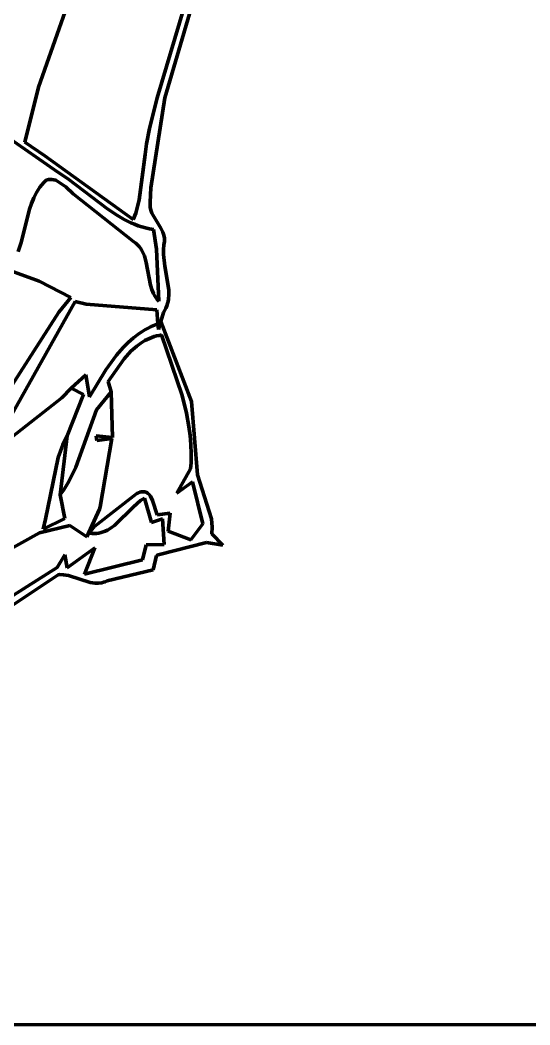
# Model space of a CAD drawing. Header units: millimetres. Extents: x 0 to 8.5, y 0 to 13.2.
# Drawn here: x 3.843 to 5.014, y 0 to 2.308 of the extents above; entities that cross this region are included whole.
import ezdxf

# ---------------------------------------------------------------- set-up
doc = ezdxf.new("R2010")
doc.units = ezdxf.units.MM
for name, color, linetype, lineweight in [('color#060606ff', 7, 'CONTINUOUS', 100), ('color#5c5c5cff', 7, 'CONTINUOUS', 100), ('color#aeaeaeff', 7, 'CONTINUOUS', 100), ('color#ffffffff', 7, 'CONTINUOUS', 100)]:
    doc.layers.add(name, color=color, linetype=linetype, lineweight=lineweight)

msp = doc.modelspace()

# ---------------------------------------------------------------- linework, layer by layer
at = {"layer": 'color#060606ff'}
for p, q in [((3.9673, 2.3874), (3.8857, 2.1537)), ((4.1582, 2.129), (4.2196, 2.3371)), ((4.2362, 2.3348), (4.1756, 2.1288)), ((3.8857, 2.1537), (3.8543, 2.0271)), ((4.1405, 2.0589), (4.1582, 2.129)), ((4.1756, 2.1288), (4.1435, 1.9228)), ((4.1337, 2.0234), (4.1405, 2.0589)), ((3.9297, 1.9586), (3.8111, 2.0408)), ((3.8543, 2.0271), (3.9, 1.9958)), ((4.1302, 1.9994), (4.1337, 2.0234)), ((3.9, 1.9958), (4.1027, 1.8496)), ((4.1165, 1.8949), (4.1302, 1.9994)), ((3.8976, 1.9348), (3.9028, 1.94)), ((3.9028, 1.94), (3.9083, 1.9413)), ((3.9083, 1.9413), (3.916, 1.9417)), ((3.916, 1.9417), (3.9255, 1.9398)), ((3.9255, 1.9398), (3.9481, 1.9247)), ((3.9518, 1.9439), (3.9297, 1.9586)), ((4.0444, 1.8733), (3.9518, 1.9439)), ((3.8808, 1.9121), (3.8844, 1.9181)), ((3.8844, 1.9181), (3.8884, 1.9239)), ((3.8884, 1.9239), (3.8928, 1.9295)), ((3.8928, 1.9295), (3.8976, 1.9348)), ((3.9481, 1.9247), (3.9648, 1.9088)), ((4.1435, 1.9228), (4.1422, 1.8894)), ((3.8692, 1.8868), (3.8744, 1.8998)), ((3.8744, 1.8998), (3.8775, 1.906)), ((3.8775, 1.906), (3.8808, 1.9121)), ((3.9648, 1.9088), (4.1044, 1.7988)), ((4.1087, 1.8644), (4.1165, 1.8949)), ((3.8457, 1.7967), (3.8648, 1.8734)), ((3.8648, 1.8734), (3.8692, 1.8868)), ((4.0666, 1.8587), (4.0444, 1.8733)), ((4.1418, 1.8854), (4.1416, 1.8816)), ((4.1416, 1.8816), (4.1419, 1.8779)), ((4.1422, 1.8894), (4.1418, 1.8854)), ((4.1419, 1.8779), (4.1432, 1.8708)), ((4.1432, 1.8708), (4.1455, 1.8641)), ((4.082, 1.8499), (4.0666, 1.8587)), ((4.0978, 1.8421), (4.082, 1.8499)), ((4.1027, 1.8496), (4.1087, 1.8644)), ((4.1455, 1.8641), (4.1663, 1.8302)), ((4.1059, 1.8387), (4.0978, 1.8421)), ((4.1142, 1.8355), (4.1059, 1.8387)), ((4.1227, 1.8327), (4.1142, 1.8355)), ((4.1313, 1.8303), (4.1227, 1.8327)), ((4.1401, 1.8282), (4.1313, 1.8303)), ((4.1492, 1.8265), (4.1401, 1.8282)), ((4.1567, 1.7816), (4.1492, 1.8265)), ((4.1663, 1.8302), (4.1712, 1.8207)), ((4.1712, 1.8207), (4.1735, 1.814)), ((4.1735, 1.814), (4.1748, 1.8069)), ((4.1748, 1.8069), (4.175, 1.8032)), ((4.175, 1.8032), (4.1749, 1.7994)), ((3.8389, 1.7763), (3.8457, 1.7967)), ((4.1044, 1.7988), (4.1088, 1.7955)), ((4.1088, 1.7955), (4.1128, 1.7918)), ((4.1128, 1.7918), (4.1163, 1.788)), ((4.1163, 1.788), (4.1194, 1.7839)), ((4.1194, 1.7839), (4.1221, 1.7797)), ((4.1221, 1.7797), (4.1245, 1.7753)), ((4.1618, 1.6623), (4.1567, 1.7816)), ((4.1735, 1.7913), (4.1724, 1.7806)), ((4.1724, 1.7806), (4.1724, 1.7697)), ((4.1744, 1.7954), (4.1735, 1.7913)), ((4.1749, 1.7994), (4.1744, 1.7954)), ((3.887, 1.7079), (3.7165, 1.7699)), ((4.1245, 1.7753), (4.1285, 1.766)), ((4.1285, 1.766), (4.1326, 1.7511)), ((4.1724, 1.7697), (4.1757, 1.7423)), ((4.1326, 1.7511), (4.1424, 1.699)), ((4.1757, 1.7423), (4.1846, 1.6879)), ((3.9598, 1.6705), (3.887, 1.7079)), ((4.1424, 1.699), (4.1455, 1.689)), ((4.1455, 1.689), (4.1496, 1.6795)), ((4.1846, 1.6879), (4.1848, 1.6773)), ((3.9697, 1.6616), (3.8171, 1.3897)), ((3.9325, 1.6366), (3.9598, 1.6705)), ((3.9952, 1.6555), (3.9697, 1.6616)), ((4.1496, 1.6795), (4.1521, 1.6749)), ((4.1521, 1.6749), (4.1549, 1.6705)), ((4.1549, 1.6705), (4.1582, 1.6663)), ((4.1582, 1.6663), (4.1618, 1.6623)), ((4.183, 1.6616), (4.1817, 1.6565)), ((4.1839, 1.6668), (4.183, 1.6616)), ((4.1848, 1.6773), (4.1839, 1.6668)), ((4.1575, 1.6425), (3.9952, 1.6555)), ((4.1598, 1.61), (4.1575, 1.6425)), ((4.1756, 1.6414), (4.1726, 1.6364)), ((4.1781, 1.6463), (4.1756, 1.6414)), ((4.1801, 1.6514), (4.1781, 1.6463)), ((4.1817, 1.6565), (4.1801, 1.6514)), ((3.7848, 1.409), (3.9325, 1.6366)), ((4.1666, 1.6156), (4.1609, 1.5969)), ((4.1726, 1.6364), (4.1666, 1.6156)), ((4.1609, 1.5969), (4.1598, 1.61)), ((3.9389, 1.4403), (3.9604, 1.4623)), ((3.9604, 1.4623), (3.9885, 1.4477)), ((3.8247, 1.3507), (3.9389, 1.4403)), ((3.9885, 1.4477), (3.9509, 1.3532)), ((4.0185, 1.4127), (4.0521, 1.4537)), ((4.0521, 1.4537), (4.0551, 1.3491)), ((3.9712, 1.281), (4.0185, 1.4127)), ((3.9509, 1.3532), (3.9412, 1.3322)), ((4.0551, 1.3491), (4.0182, 1.3528)), ((4.0182, 1.3528), (4.0193, 1.3424)), ((4.0193, 1.3424), (4.0536, 1.3464)), ((4.0536, 1.3464), (4.0274, 1.19)), ((3.9412, 1.3322), (3.9308, 1.3034)), ((3.9308, 1.3034), (3.9012, 1.1613)), ((3.9553, 1.2481), (3.9712, 1.281)), ((3.9438, 1.2292), (3.9553, 1.2481)), ((3.9352, 1.2171), (3.9438, 1.2292)), ((3.946, 1.1631), (3.9352, 1.2171)), ((4.0256, 1.1846), (3.9967, 1.1213)), ((4.0274, 1.19), (4.0256, 1.1846)), ((3.8963, 1.1389), (3.946, 1.1631)), ((3.9012, 1.1613), (3.8963, 1.1389)), ((3.9572, 1.1472), (3.8878, 1.1301)), ((3.9967, 1.1213), (3.9572, 1.1472)), ((3.8878, 1.1301), (3.8085, 1.0854))]:
    msp.add_line(p, q, dxfattribs=at)
at = {"layer": 'color#5c5c5cff'}
for p, q in [((4.1609, 1.5969), (4.1666, 1.6156)), ((4.1666, 1.6156), (4.2366, 1.4317)), ((4.123, 1.5921), (4.1299, 1.5963)), ((4.1299, 1.5963), (4.137, 1.6002)), ((4.137, 1.6002), (4.1444, 1.6038)), ((4.1444, 1.6038), (4.1519, 1.6071)), ((4.1519, 1.6071), (4.1598, 1.61)), ((4.1598, 1.61), (4.1609, 1.5969)), ((4.0915, 1.5675), (4.1035, 1.578)), ((4.1035, 1.578), (4.1163, 1.5876)), ((4.1163, 1.5876), (4.123, 1.5921)), ((4.1299, 1.5716), (4.1201, 1.5656)), ((4.1401, 1.5767), (4.1299, 1.5716)), ((4.1509, 1.5807), (4.1401, 1.5767)), ((4.1564, 1.5823), (4.1509, 1.5807)), ((4.1622, 1.5837), (4.1564, 1.5823)), ((4.168, 1.5847), (4.1622, 1.5837)), ((4.2156, 1.4459), (4.168, 1.5847)), ((4.0643, 1.5378), (4.0801, 1.5561)), ((4.0801, 1.5561), (4.0915, 1.5675)), ((4.0978, 1.5473), (4.0819, 1.5301)), ((4.1109, 1.5588), (4.0978, 1.5473)), ((4.1201, 1.5656), (4.1109, 1.5588)), ((4.0404, 1.5048), (4.0643, 1.5378)), ((4.0819, 1.5301), (4.0456, 1.4774)), ((4.0025, 1.4425), (4.0404, 1.5048)), ((3.9604, 1.4623), (3.9938, 1.4932)), ((3.9938, 1.4932), (4.0025, 1.4425)), ((4.0456, 1.4774), (4.0521, 1.4537)), ((3.9885, 1.4477), (3.9604, 1.4623)), ((3.9509, 1.3532), (3.9885, 1.4477)), ((4.0521, 1.4537), (4.0185, 1.4127)), ((4.2255, 1.4052), (4.2156, 1.4459)), ((4.2366, 1.4317), (4.2504, 1.263)), ((4.0185, 1.4127), (3.9712, 1.281)), ((4.231, 1.3744), (4.2255, 1.4052)), ((4.2337, 1.3537), (4.231, 1.3744)), ((3.9352, 1.2171), (3.9509, 1.3532)), ((4.2355, 1.3328), (4.2337, 1.3537)), ((4.2362, 1.3119), (4.2355, 1.3328)), ((4.2359, 1.2908), (4.2362, 1.3119)), ((3.9712, 1.281), (3.9553, 1.2481)), ((4.2033, 1.2213), (4.2346, 1.2773)), ((4.2346, 1.2773), (4.2359, 1.2908)), ((3.9553, 1.2481), (3.9438, 1.2292)), ((4.2389, 1.247), (4.2033, 1.2213)), ((4.2626, 1.1505), (4.2389, 1.247)), ((4.2504, 1.263), (4.2825, 1.1621)), ((3.9438, 1.2292), (3.9352, 1.2171)), ((4.115, 1.222), (4.1183, 1.2233)), ((4.1183, 1.2233), (4.1214, 1.2241)), ((4.1214, 1.2241), (4.1242, 1.2246)), ((4.1242, 1.2246), (4.1269, 1.2246)), ((4.1269, 1.2246), (4.1294, 1.2243)), ((4.1294, 1.2243), (4.1317, 1.2237)), ((4.1317, 1.2237), (4.1339, 1.2228)), ((4.0142, 1.1444), (4.1115, 1.2203)), ((4.1199, 1.2042), (4.1037, 1.1901)), ((4.1115, 1.2203), (4.115, 1.222)), ((4.1286, 1.2101), (4.1199, 1.2042)), ((4.1446, 1.1535), (4.1286, 1.2101)), ((4.1339, 1.2228), (4.1358, 1.2215)), ((4.1358, 1.2215), (4.1394, 1.2183)), ((4.1394, 1.2183), (4.1425, 1.2142)), ((4.1425, 1.2142), (4.1474, 1.2041)), ((4.1474, 1.2041), (4.1583, 1.1715)), ((4.1037, 1.1901), (4.0609, 1.1479)), ((4.1702, 1.1623), (4.1446, 1.1535)), ((4.1583, 1.1715), (4.1879, 1.1756)), ((4.1738, 1.1035), (4.1702, 1.1623)), ((4.1879, 1.1756), (4.1833, 1.1336)), ((4.2825, 1.1621), (4.284, 1.1428)), ((4.0016, 1.1291), (4.0142, 1.1444)), ((4.0342, 1.1322), (4.0292, 1.1307)), ((4.0389, 1.1341), (4.0342, 1.1322)), ((4.0436, 1.1363), (4.0389, 1.1341)), ((4.0524, 1.1416), (4.0436, 1.1363)), ((4.0609, 1.1479), (4.0524, 1.1416)), ((4.1833, 1.1336), (4.2355, 1.1139)), ((4.2355, 1.1139), (4.2626, 1.1505)), ((4.284, 1.1428), (4.2834, 1.1281)), ((4.0076, 1.1285), (4.0016, 1.1291)), ((4.0133, 1.1284), (4.0076, 1.1285)), ((4.0188, 1.1287), (4.0133, 1.1284)), ((4.0241, 1.1295), (4.0188, 1.1287)), ((4.0292, 1.1307), (4.0241, 1.1295)), ((4.2716, 1.1079), (4.1604, 1.0796)), ((4.3085, 1.1021), (4.2716, 1.1079)), ((4.2834, 1.1281), (4.3085, 1.1021)), ((3.9515, 1.0498), (4.0148, 1.0953)), ((4.0148, 1.0953), (3.9908, 1.0355)), ((4.1245, 1.0682), (4.1329, 1.1026)), ((4.1329, 1.1026), (4.1738, 1.1035)), ((3.9282, 1.0506), (3.9459, 1.0796)), ((3.9459, 1.0796), (3.9515, 1.0498)), ((3.9908, 1.0355), (4.1245, 1.0682)), ((4.1565, 1.0784), (4.1488, 1.0449)), ((4.1604, 1.0796), (4.1565, 1.0784)), ((3.7766, 0.9546), (3.9282, 1.0506)), ((4.1488, 1.0449), (4.0429, 1.0195)), ((3.9306, 1.0339), (3.7971, 0.9449)), ((3.9347, 1.0341), (3.9306, 1.0339)), ((3.9427, 1.0338), (3.9347, 1.0341)), ((3.9545, 1.0318), (3.9427, 1.0338)), ((4.0042, 1.0162), (3.9545, 1.0318)), ((4.0156, 1.0145), (4.0042, 1.0162)), ((4.0311, 1.0155), (4.0233, 1.0144)), ((4.035, 1.0165), (4.0311, 1.0155)), ((4.0389, 1.0178), (4.035, 1.0165)), ((4.0429, 1.0195), (4.0389, 1.0178)), ((4.0233, 1.0144), (4.0156, 1.0145))]:
    msp.add_line(p, q, dxfattribs=at)
at = {"layer": 'color#aeaeaeff'}
for p, q in [((3.9509, 1.3532), (3.9352, 1.2171)), ((3.9412, 1.3322), (3.9509, 1.3532)), ((3.9308, 1.3034), (3.9412, 1.3322)), ((3.9012, 1.1613), (3.9308, 1.3034)), ((3.9352, 1.2171), (3.946, 1.1631)), ((3.946, 1.1631), (3.8963, 1.1389)), ((3.8963, 1.1389), (3.9012, 1.1613))]:
    msp.add_line(p, q, dxfattribs=at)
at = {"layer": 'color#ffffffff'}
for p, q in [((3.8857, 2.1537), (3.9673, 2.3874)), ((4.2196, 2.3371), (4.1582, 2.129)), ((4.1756, 2.1288), (4.2362, 2.3348)), ((3.8543, 2.0271), (3.8857, 2.1537)), ((4.1582, 2.129), (4.1405, 2.0589)), ((4.1435, 1.9228), (4.1756, 2.1288)), ((4.1405, 2.0589), (4.1337, 2.0234)), ((3.8111, 2.0408), (3.9297, 1.9586)), ((3.9, 1.9958), (3.8543, 2.0271)), ((4.1337, 2.0234), (4.1302, 1.9994)), ((4.1027, 1.8496), (3.9, 1.9958)), ((4.1302, 1.9994), (4.1165, 1.8949)), ((3.9028, 1.94), (3.8976, 1.9348)), ((3.9083, 1.9413), (3.9028, 1.94)), ((3.916, 1.9417), (3.9083, 1.9413)), ((3.9255, 1.9398), (3.916, 1.9417)), ((3.9481, 1.9247), (3.9255, 1.9398)), ((3.9297, 1.9586), (3.9518, 1.9439)), ((3.9518, 1.9439), (4.0444, 1.8733)), ((3.8844, 1.9181), (3.8808, 1.9121)), ((3.8884, 1.9239), (3.8844, 1.9181)), ((3.8928, 1.9295), (3.8884, 1.9239)), ((3.8976, 1.9348), (3.8928, 1.9295)), ((3.9648, 1.9088), (3.9481, 1.9247)), ((4.1422, 1.8894), (4.1435, 1.9228)), ((3.8744, 1.8998), (3.8692, 1.8868)), ((3.8775, 1.906), (3.8744, 1.8998)), ((3.8808, 1.9121), (3.8775, 1.906)), ((4.1044, 1.7988), (3.9648, 1.9088)), ((4.1165, 1.8949), (4.1087, 1.8644)), ((3.8648, 1.8734), (3.8457, 1.7967)), ((3.8692, 1.8868), (3.8648, 1.8734)), ((4.0444, 1.8733), (4.0666, 1.8587)), ((4.1416, 1.8816), (4.1418, 1.8854)), ((4.1419, 1.8779), (4.1416, 1.8816)), ((4.1418, 1.8854), (4.1422, 1.8894)), ((4.1432, 1.8708), (4.1419, 1.8779)), ((4.1455, 1.8641), (4.1432, 1.8708)), ((4.0666, 1.8587), (4.082, 1.8499)), ((4.082, 1.8499), (4.0978, 1.8421)), ((4.1087, 1.8644), (4.1027, 1.8496)), ((4.1663, 1.8302), (4.1455, 1.8641)), ((4.0978, 1.8421), (4.1059, 1.8387)), ((4.1059, 1.8387), (4.1142, 1.8355)), ((4.1142, 1.8355), (4.1227, 1.8327)), ((4.1227, 1.8327), (4.1313, 1.8303)), ((4.1313, 1.8303), (4.1401, 1.8282)), ((4.1401, 1.8282), (4.1492, 1.8265)), ((4.1492, 1.8265), (4.1567, 1.7816)), ((4.1712, 1.8207), (4.1663, 1.8302)), ((4.1735, 1.814), (4.1712, 1.8207)), ((4.1748, 1.8069), (4.1735, 1.814)), ((4.175, 1.8032), (4.1748, 1.8069)), ((4.1749, 1.7994), (4.175, 1.8032)), ((3.8457, 1.7967), (3.8389, 1.7763)), ((4.1088, 1.7955), (4.1044, 1.7988)), ((4.1128, 1.7918), (4.1088, 1.7955)), ((4.1163, 1.788), (4.1128, 1.7918)), ((4.1194, 1.7839), (4.1163, 1.788)), ((4.1221, 1.7797), (4.1194, 1.7839)), ((4.1245, 1.7753), (4.1221, 1.7797)), ((4.1567, 1.7816), (4.1618, 1.6623)), ((4.1724, 1.7806), (4.1735, 1.7913)), ((4.1724, 1.7697), (4.1724, 1.7806)), ((4.1735, 1.7913), (4.1744, 1.7954)), ((4.1744, 1.7954), (4.1749, 1.7994)), ((3.7165, 1.7699), (3.887, 1.7079)), ((4.1285, 1.766), (4.1245, 1.7753)), ((4.1326, 1.7511), (4.1285, 1.766)), ((4.1757, 1.7423), (4.1724, 1.7697)), ((4.1424, 1.699), (4.1326, 1.7511)), ((4.1846, 1.6879), (4.1757, 1.7423)), ((3.887, 1.7079), (3.9598, 1.6705)), ((4.1455, 1.689), (4.1424, 1.699)), ((4.1496, 1.6795), (4.1455, 1.689)), ((4.1848, 1.6773), (4.1846, 1.6879)), ((3.8171, 1.3897), (3.9697, 1.6616)), ((3.9598, 1.6705), (3.9325, 1.6366)), ((3.9697, 1.6616), (3.9952, 1.6555)), ((4.1521, 1.6749), (4.1496, 1.6795)), ((4.1549, 1.6705), (4.1521, 1.6749)), ((4.1582, 1.6663), (4.1549, 1.6705)), ((4.1618, 1.6623), (4.1582, 1.6663)), ((4.1817, 1.6565), (4.183, 1.6616)), ((4.183, 1.6616), (4.1839, 1.6668)), ((4.1839, 1.6668), (4.1848, 1.6773)), ((3.9952, 1.6555), (4.1575, 1.6425)), ((4.1575, 1.6425), (4.1598, 1.61)), ((4.1726, 1.6364), (4.1756, 1.6414)), ((4.1756, 1.6414), (4.1781, 1.6463)), ((4.1781, 1.6463), (4.1801, 1.6514)), ((4.1801, 1.6514), (4.1817, 1.6565)), ((3.9325, 1.6366), (3.7848, 1.409)), ((4.1666, 1.6156), (4.1726, 1.6364)), ((4.2366, 1.4317), (4.1666, 1.6156)), ((4.1299, 1.5963), (4.123, 1.5921)), ((4.137, 1.6002), (4.1299, 1.5963)), ((4.1444, 1.6038), (4.137, 1.6002)), ((4.1519, 1.6071), (4.1444, 1.6038)), ((4.1598, 1.61), (4.1519, 1.6071)), ((4.1035, 1.578), (4.0915, 1.5675)), ((4.1163, 1.5876), (4.1035, 1.578)), ((4.123, 1.5921), (4.1163, 1.5876)), ((4.1201, 1.5656), (4.1299, 1.5716)), ((4.1299, 1.5716), (4.1401, 1.5767)), ((4.1401, 1.5767), (4.1509, 1.5807)), ((4.1509, 1.5807), (4.1564, 1.5823)), ((4.1564, 1.5823), (4.1622, 1.5837)), ((4.1622, 1.5837), (4.168, 1.5847)), ((4.168, 1.5847), (4.2156, 1.4459)), ((4.0801, 1.5561), (4.0643, 1.5378)), ((4.0915, 1.5675), (4.0801, 1.5561)), ((4.0819, 1.5301), (4.0978, 1.5473)), ((4.0978, 1.5473), (4.1109, 1.5588)), ((4.1109, 1.5588), (4.1201, 1.5656)), ((4.0643, 1.5378), (4.0404, 1.5048)), ((4.0456, 1.4774), (4.0819, 1.5301)), ((4.0404, 1.5048), (4.0025, 1.4425)), ((3.9938, 1.4932), (3.9604, 1.4623)), ((4.0025, 1.4425), (3.9938, 1.4932)), ((4.0521, 1.4537), (4.0456, 1.4774)), ((3.9604, 1.4623), (3.9389, 1.4403)), ((3.9389, 1.4403), (3.8247, 1.3507)), ((4.0551, 1.3491), (4.0521, 1.4537)), ((4.2156, 1.4459), (4.2255, 1.4052)), ((4.2504, 1.263), (4.2366, 1.4317)), ((4.2255, 1.4052), (4.231, 1.3744)), ((4.231, 1.3744), (4.2337, 1.3537)), ((4.0193, 1.3424), (4.0182, 1.3528)), ((4.0182, 1.3528), (4.0551, 1.3491)), ((4.0536, 1.3464), (4.0193, 1.3424)), ((4.0274, 1.19), (4.0536, 1.3464)), ((4.2337, 1.3537), (4.2355, 1.3328)), ((4.2355, 1.3328), (4.2362, 1.3119)), ((4.2362, 1.3119), (4.2359, 1.2908)), ((4.2346, 1.2773), (4.2033, 1.2213)), ((4.2359, 1.2908), (4.2346, 1.2773)), ((4.2033, 1.2213), (4.2389, 1.247)), ((4.2389, 1.247), (4.2626, 1.1505)), ((4.2825, 1.1621), (4.2504, 1.263)), ((4.1183, 1.2233), (4.115, 1.222)), ((4.1214, 1.2241), (4.1183, 1.2233)), ((4.1242, 1.2246), (4.1214, 1.2241)), ((4.1269, 1.2246), (4.1242, 1.2246)), ((4.1294, 1.2243), (4.1269, 1.2246)), ((4.1317, 1.2237), (4.1294, 1.2243)), ((4.1339, 1.2228), (4.1317, 1.2237)), ((4.1115, 1.2203), (4.0142, 1.1444)), ((4.1037, 1.1901), (4.1199, 1.2042)), ((4.115, 1.222), (4.1115, 1.2203)), ((4.1199, 1.2042), (4.1286, 1.2101)), ((4.1286, 1.2101), (4.1446, 1.1535)), ((4.1358, 1.2215), (4.1339, 1.2228)), ((4.1394, 1.2183), (4.1358, 1.2215)), ((4.1425, 1.2142), (4.1394, 1.2183)), ((4.1474, 1.2041), (4.1425, 1.2142)), ((4.1583, 1.1715), (4.1474, 1.2041)), ((3.9967, 1.1213), (4.0256, 1.1846)), ((4.0256, 1.1846), (4.0274, 1.19)), ((4.0609, 1.1479), (4.1037, 1.1901)), ((4.1446, 1.1535), (4.1702, 1.1623)), ((4.1879, 1.1756), (4.1583, 1.1715)), ((4.1702, 1.1623), (4.1738, 1.1035)), ((4.1833, 1.1336), (4.1879, 1.1756)), ((4.284, 1.1428), (4.2825, 1.1621)), ((3.8878, 1.1301), (3.9572, 1.1472)), ((3.9572, 1.1472), (3.9967, 1.1213)), ((4.0142, 1.1444), (4.0016, 1.1291)), ((4.0292, 1.1307), (4.0342, 1.1322)), ((4.0342, 1.1322), (4.0389, 1.1341)), ((4.0389, 1.1341), (4.0436, 1.1363)), ((4.0436, 1.1363), (4.0524, 1.1416)), ((4.0524, 1.1416), (4.0609, 1.1479)), ((4.2355, 1.1139), (4.1833, 1.1336)), ((4.2626, 1.1505), (4.2355, 1.1139)), ((4.2834, 1.1281), (4.284, 1.1428)), ((3.8085, 1.0854), (3.8878, 1.1301)), ((4.0016, 1.1291), (4.0076, 1.1285)), ((4.0076, 1.1285), (4.0133, 1.1284)), ((4.0133, 1.1284), (4.0188, 1.1287)), ((4.0188, 1.1287), (4.0241, 1.1295)), ((4.0241, 1.1295), (4.0292, 1.1307)), ((4.1604, 1.0796), (4.2716, 1.1079)), ((4.2716, 1.1079), (4.3085, 1.1021)), ((4.3085, 1.1021), (4.2834, 1.1281)), ((4.0148, 1.0953), (3.9515, 1.0498)), ((3.9908, 1.0355), (4.0148, 1.0953)), ((4.1329, 1.1026), (4.1245, 1.0682)), ((4.1738, 1.1035), (4.1329, 1.1026)), ((3.9459, 1.0796), (3.9282, 1.0506)), ((3.9515, 1.0498), (3.9459, 1.0796)), ((4.1245, 1.0682), (3.9908, 1.0355)), ((4.1488, 1.0449), (4.1565, 1.0784)), ((4.1565, 1.0784), (4.1604, 1.0796)), ((3.9282, 1.0506), (3.7766, 0.9546)), ((4.0429, 1.0195), (4.1488, 1.0449)), ((3.7971, 0.9449), (3.9306, 1.0339)), ((3.9306, 1.0339), (3.9347, 1.0341)), ((3.9347, 1.0341), (3.9427, 1.0338)), ((3.9427, 1.0338), (3.9545, 1.0318)), ((3.9545, 1.0318), (4.0042, 1.0162)), ((4.0042, 1.0162), (4.0156, 1.0145)), ((4.0233, 1.0144), (4.0311, 1.0155)), ((4.0311, 1.0155), (4.035, 1.0165)), ((4.035, 1.0165), (4.0389, 1.0178)), ((4.0389, 1.0178), (4.0429, 1.0195)), ((4.0156, 1.0145), (4.0233, 1.0144)), ((8.5417, 0), (0, 0))]:
    msp.add_line(p, q, dxfattribs=at)

doc.saveas('drawing.dxf')
